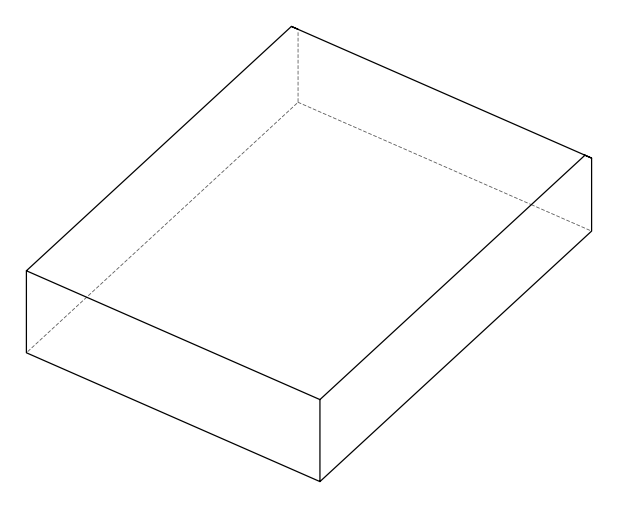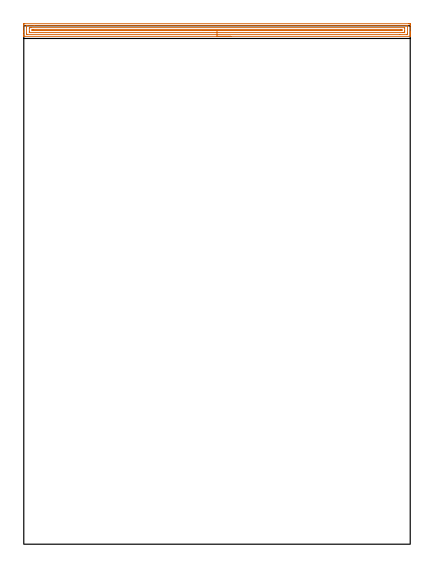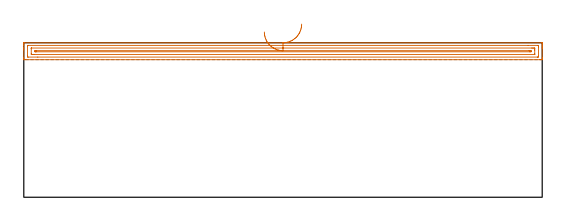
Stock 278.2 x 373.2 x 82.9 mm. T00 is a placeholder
(PLAN: 1 operations, 0 tool changes, 9.1 min)
(1 AREA_MILL | FG_CHAMFER_SURFACE | UGT0205_001 | 9.08 min | 11511 mm3)
(TOOL UGT0205_001 | Chamfer Mill 20 x 3 x 45 deg. | D20 FL50 Z2)
(OP 1 AREA_MILL)
G17 G21 G94 G90
T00 M6
G54
G17 G0 G90 X149.1 Y365.6 S1061 M3
G43 Z92.9 H0
G94 G1 X149.062 Z92.028 F250.
X148.948 Z91.163
X148.759 Z90.312
X148.497 Z89.48
X148.163 Z88.674
X147.76 Z87.9
X147.292 Z87.164
X146.76 Z86.472
X146.171 Z85.829
X145.528 Z85.24
X144.836 Z84.708
X144.1 Z84.24
X143.326 Z83.837
X142.52 Z83.503
X141.688 Z83.241
X140.836 Z83.052
X139.972 Z82.938
X139.1 Z82.9
X0.172
X0.01 Y365.603 Z82.888
X0.007 Y365.639 Z82.852
X0. Y366.025 Z82.474
Y366.354 Z82.145
Y367.04 Z81.455
Y368.271 Z80.226
Y368.817 Z79.677
Y369.433 Z79.063
Y373.533 Z74.964
X0.004 Y374.149 Z74.349
X0.008 Y374.692 Z73.806
X0.071 Y374.694 Z73.804
X0.619 Y374.7 Z73.8
X277.027
X277.581 Y374.699 Z73.801
X278.129 Y374.694 Z73.804
X278.192 Y374.692 Z73.806
X278.196 Y374.149 Z74.349
X278.2 Y373.533 Z74.964
Y368.817 Z79.677
Y368.271 Z80.226
Y367.928 Z80.568
Y367.383 Z81.113
Y367.04 Z81.455
Y366.354 Z82.145
Y366.025 Z82.474
Y365.641 Z82.85
X278.191 Y365.603 Z82.888
X278.028 Y365.6 Z82.9
X139.1
Y367.014 Z81.486
X2.431 Y367.015 Z81.485
X2.406
X2.01 Y367.04 Z81.46
X2.001 Y367.442 Z81.058
X2. Y372.371 Z76.129
X2.001 Y372.774 Z75.726
X2.01 Y373.26 Z75.24
X2.381 Y373.285 Z75.215
X7.517 Y373.286 Z75.214
X275.769 Y373.285 Z75.215
X275.794 Y373.284 Z75.216
X276.19 Y373.26 Z75.24
X276.199 Y372.858 Z75.642
X276.2 Y367.928 Z80.572
X276.199 Y367.526 Z80.974
X276.19 Y367.04 Z81.46
X275.819 Y367.015 Z81.485
X270.682 Y367.014 Z81.486
X139.1
Y368.428 Z80.072
X4.193 Y368.429 Z80.071
X4.063 Y368.43 Z80.07
X4.017 Y368.433 Z80.067
X4.011 Y368.434 Z80.066
X4.007 Y368.452 Z80.048
X4.003 Y368.498 Z80.002
X4.001 Y368.625 Z79.875
X4. Y368.817 Z79.683
X4.001 Y371.483 Z77.017
X4.003 Y371.672 Z76.828
X4.01 Y371.859 Z76.641
X4.193 Y371.864 Z76.636
X4.698 Y371.869 Z76.631
X5.086 Y371.871 Z76.629
X5.589
X274.007
X274.137 Y371.87 Z76.63
X274.183 Y371.867 Z76.633
X274.189 Y371.866 Z76.634
X274.193 Y371.848 Z76.652
X274.197 Y371.802 Z76.698
X274.199 Y371.675 Z76.825
X274.2 Y371.483 Z77.017
Y369.514 Z78.986
X274.199 Y368.817 Z79.683
X274.197 Y368.628 Z79.872
X274.19 Y368.44 Z80.06
X274.007 Y368.435 Z80.065
X273.502 Y368.431 Z80.069
X273.114 Y368.429 Z80.071
X272.611 Y368.428 Z80.072
X139.1
Y369.843 Z78.657
X6.735
X6.118 Y369.848 Z78.652
X6.023 Y369.849 Z78.651
X6.01 Y369.938 Z78.562
X6.008 Y370.15 Z78.35
X6.01 Y370.361 Z78.139
X6.023 Y370.451 Z78.049
X6.12 Y370.454 Z78.046
X6.255 Y370.456 Z78.044
X6.873 Y370.457 Z78.043
X271.465
X272.082 Y370.452 Z78.048
X272.177 Y370.45 Z78.05
X272.19 Y370.362 Z78.138
X272.192 Y370.15 Z78.35
X272.19 Y369.938 Z78.562
X272.177 Y369.849 Z78.651
X272.08 Y369.846 Z78.654
X271.945 Y369.844 Z78.656
X271.327 Y369.843 Z78.657
X271.189
X139.1
X138.228 Z78.695
X137.364 Z78.809
X136.512 Z78.998
X135.68 Z79.26
X134.874 Z79.594
X134.1 Z79.997
X133.364 Z80.466
X132.672 Z80.997
X132.029 Z81.586
X131.44 Z82.229
X130.908 Z82.922
X130.44 Z83.657
X130.037 Z84.431
X129.703 Z85.237
X129.441 Z86.069
X129.252 Z86.921
X129.138 Z87.786
X129.1 Z88.657
G0 Z92.9
M5
M2
